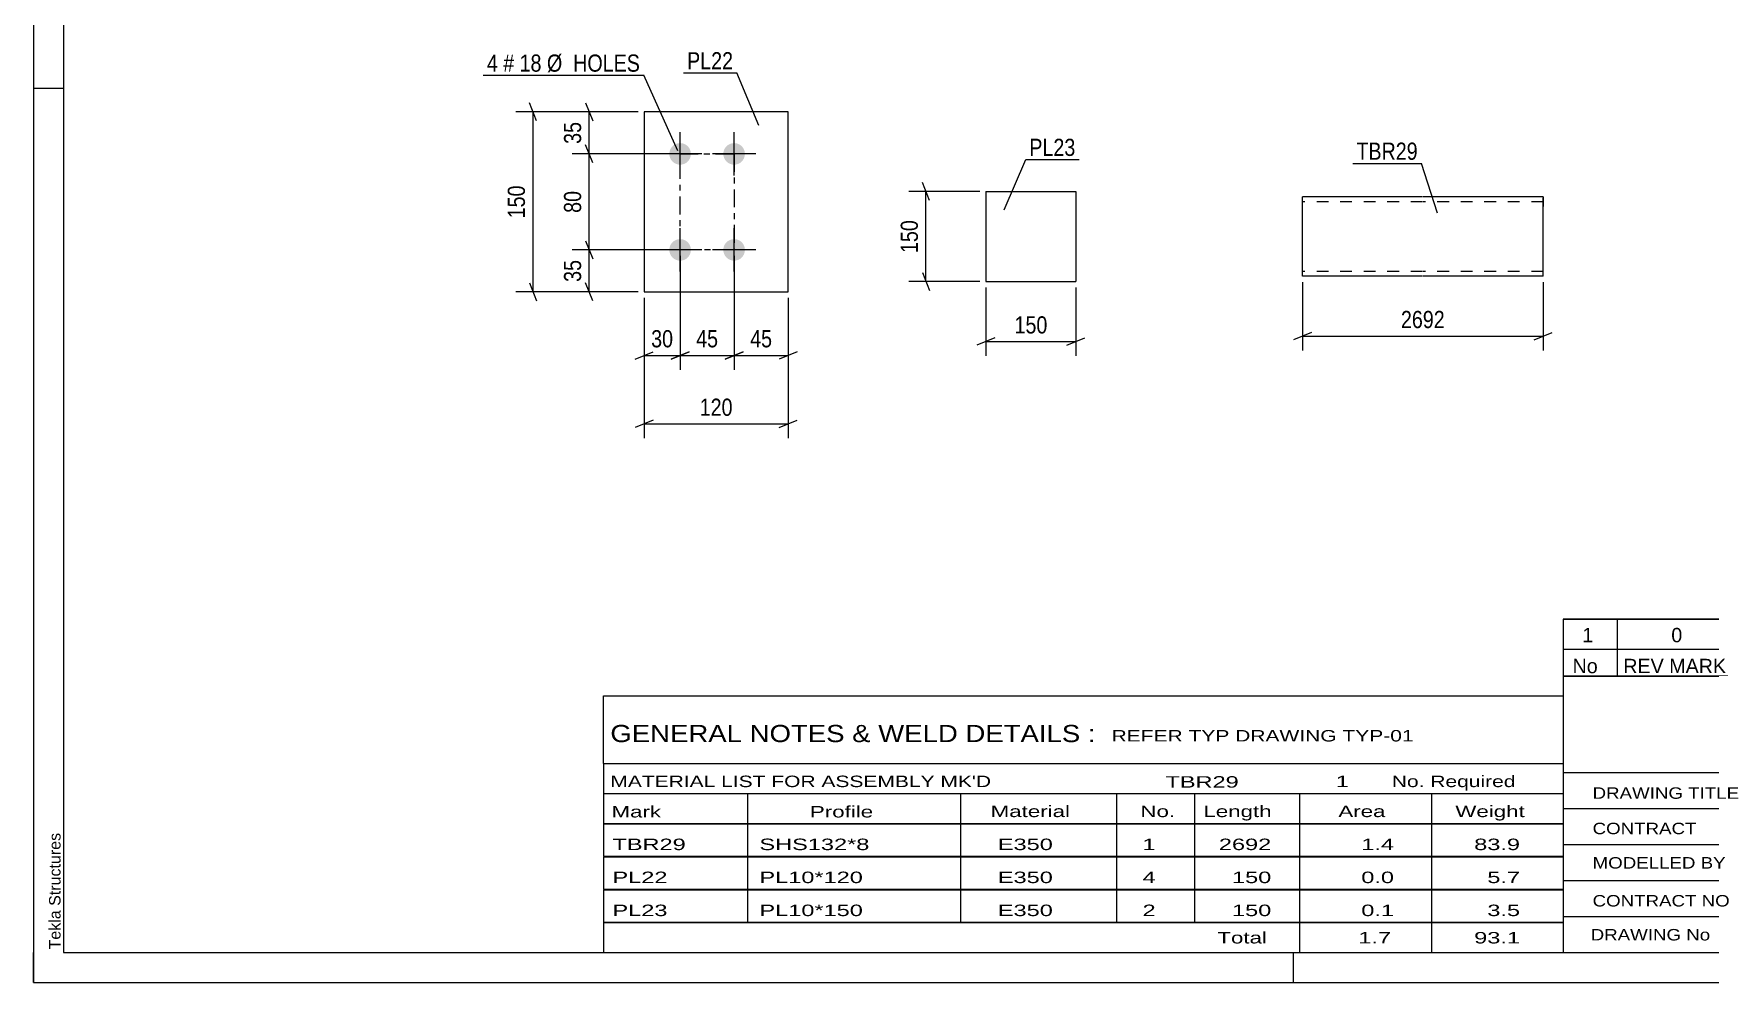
# Model space of a CAD drawing. Header units: millimetres. Extents: x 0 to 420, y 0 to 297.
# Drawn here: x 0 to 279.5, y 0 to 158.1 of the extents above; entities that cross this region are included whole.
import ezdxf

# ---------------------------------------------------------------- set-up
doc = ezdxf.new("R2010")
doc.units = ezdxf.units.MM
doc.linetypes.add('DXK_LINE_DOT2', pattern=[3.9198, 1.9599, -1.9599])
doc.linetypes.add('DXK_LINE_DOT3', pattern=[5.9187, 2.979, -0.9799, 0.9799, -0.9799])
doc.styles.add('Arial', font='arial.ttf', dxfattribs={"height": 0.2})
doc.styles.add('Arial Narrow', font='ARIALN.TTF', dxfattribs={"height": 0.2})

# ---------------------------------------------------------------- blocks, each defined once
blk = doc.blocks.new('Unknown-489683409-3886')
at = {"color": 7, "linetype": 'Continuous'}
for p, q in [((95, 47.75), (255, 47.75)), ((95, 36.5), (95, 47.75)), ((255, 47.75), (255, 36.5)), ((95, 36.5), (255, 36.5)), ((95, 36.5), (95, 31.5)), ((255, 36.5), (255, 31.5)), ((95, 31.5), (255, 31.5)), ((95, 31.5), (95, 26.5)), ((119, 31.5), (119, 26.5)), ((154.5, 31.5), (154.5, 26.5)), ((180.5, 31.5), (180.5, 26.5)), ((193.5, 31.5), (193.5, 26.5)), ((211, 31.5), (211, 26.5)), ((233, 31.5), (233, 26.5)), ((255, 31.5), (255, 26.5)), ((95, 26.5), (255, 26.5)), ((95, 26.45), (95, 21.05)), ((95, 26.45), (255, 26.45)), ((119, 26.5), (119, 21)), ((154.5, 26.5), (154.5, 21)), ((180.5, 26.5), (180.5, 21)), ((193.5, 26.5), (193.5, 21)), ((211, 26.5), (211, 21)), ((233, 26.5), (233, 21)), ((255, 26.45), (255, 21.05)), ((95, 21.05), (255, 21.05)), ((95, 20.95), (95, 15.55)), ((95, 20.95), (255, 20.95)), ((119, 21), (119, 15.5)), ((154.5, 21), (154.5, 15.5)), ((180.5, 21), (180.5, 15.5)), ((193.5, 21), (193.5, 15.5)), ((211, 21), (211, 15.5)), ((233, 21), (233, 15.5)), ((255, 20.95), (255, 15.55)), ((95, 15.55), (255, 15.55)), ((95, 15.45), (95, 10.05)), ((95, 15.45), (255, 15.45)), ((119, 15.5), (119, 10)), ((154.5, 15.5), (154.5, 10)), ((180.5, 15.5), (180.5, 10)), ((193.5, 15.5), (193.5, 10)), ((211, 15.5), (211, 10)), ((233, 15.5), (233, 10)), ((255, 15.45), (255, 10.05)), ((95, 10.05), (255, 10.05)), ((95, 10), (255, 10)), ((95, 10), (95, 5)), ((211, 10), (211, 5)), ((233, 10), (233, 5)), ((255, 10), (255, 5)), ((95, 5), (255, 5))]:
    blk.add_line(p, q, dxfattribs=at)
at = {"color": 7, "style": 'Arial Narrow'}
for s, height, width, p in [('GENERAL NOTES & WELD DETAILS :', 2.8633, 1.4, (96.15, 40.06)), ('REFER TYP DRAWING TYP-01', 1.9089, 1.6, (179.7, 40.16)), ("MATERIAL LIST FOR ASSEMBLY MK'D", 1.9089, 1.6, (96.15, 32.56)), ('TBR29', 1.909, 1.794707, (188.68, 32.47)), ('1', 1.91, 1.794707, (217.08, 32.56)), ('No. Required', 1.9089, 1.6, (226.41, 32.56)), ('Mark', 1.909, 1.7, (96.34, 27.5)), ('Profile', 1.909, 1.7, (129.41, 27.5)), ('Material', 1.909, 1.7, (159.54, 27.56)), ('No.', 1.909, 1.7, (184.5, 27.56)), ('Length', 1.909, 1.7, (195, 27.56)), ('Area', 1.909, 1.7, (217.5, 27.56)), ('Weight', 1.909, 1.7, (237, 27.56))]:
    blk.add_text(s, height=height, dxfattribs=dict(at, width=width)).set_placement(p)
at = {"color": 7, "linetype": 'Continuous', "style": 'Arial Narrow'}
for s, height, width, p in [('TBR29', 1.909, 1.794707, (96.5, 22.06)), ('SHS132*8', 1.909, 1.794707, (121, 22.06)), ('E350', 1.909, 1.794707, (160.74, 22.06)), ('1', 1.91, 1.794707, (184.86, 22.06)), ('2692', 1.909, 1.794707, (197.58, 22.06)), ('1.4', 1.909, 1.794707, (221.32, 22.06)), ('83.9', 1.909, 1.794707, (240.14, 22.06)), ('PL22', 1.909, 1.794707, (96.5, 16.56)), ('PL10*120', 1.909, 1.794707, (121, 16.56)), ('E350', 1.909, 1.794707, (160.74, 16.56)), ('4', 1.91, 1.794707, (184.86, 16.56)), ('150', 1.909, 1.794707, (199.77, 16.56)), ('0.0', 1.909, 1.794707, (221.32, 16.56)), ('5.7', 1.909, 1.794707, (242.33, 16.56)), ('PL23', 1.909, 1.794707, (96.5, 11.06)), ('PL10*150', 1.909, 1.794707, (121, 11.06)), ('E350', 1.909, 1.794707, (160.74, 11.06)), ('2', 1.91, 1.794707, (184.86, 11.06)), ('150', 1.909, 1.794707, (199.77, 11.06)), ('0.1', 1.909, 1.794707, (221.32, 11.06)), ('3.5', 1.909, 1.794707, (242.33, 11.06)), ('Total', 1.909, 1.7, (197.33, 6.5)), ('1.7', 1.909, 1.794707, (220.83, 6.5)), ('93.1', 1.909, 1.794707, (240.14, 6.5))]:
    blk.add_text(s, height=height, dxfattribs=dict(at, width=width)).set_placement(p)
blk = doc.blocks.new('Unknown-489683409-1163')
at = {"color": 5, "linetype": 'Continuous'}
for p, q in [((0, 297), (0, 0)), ((5, 292), (5, 5)), ((5, 149), (0, 149)), ((0, 0), (0, 5)), ((5, 5), (415, 5)), ((210, 0), (210, 5)), ((0, 0), (420, 0))]:
    blk.add_line(p, q, dxfattribs=at)
at = {"color": 174, "linetype": 'Continuous', "style": 'Arial'}
blk.add_text('Tekla Structures', height=1.9102, rotation=90, dxfattribs=at).set_placement((4.5, 5.5))
blk = doc.blocks.new('Unknown-489683409-3885')
at = {"color": 7, "linetype": 'Continuous'}
for p, q in [((255, 51.05), (255, 5)), ((255, 51.05), (415, 51.05)), ((415, 51), (415, 5)), ((255, 35), (415, 35)), ((295.14, 35), (295.14, 5)), ((255, 29), (415, 29)), ((397, 5.05), (397, 28.9)), ((255, 23), (415, 23)), ((339.14, 23), (339.14, 5)), ((255, 17), (415, 17)), ((255, 11), (397, 11)), ((255, 5), (415, 5))]:
    blk.add_line(p, q, dxfattribs=at)
at = {"color": 7, "style": 'Arial Narrow'}
for s, height, width, p in [('DRAWING TITLE', 1.9089, 1.425378, (259.88, 30.61)), ('T-BRACE', 1.909, 1.425378, (296.81, 30.59)), ('CONTRACT', 1.909, 1.425378, (259.88, 24.71)), ('TERMINAL BUILDING', 1.9089, 1.425378, (297.06, 25.07)), ('MODELLED BY', 1.9089, 1.425378, (259.88, 18.98)), ('GSK', 1.909, 1.425378, (296.88, 19.04)), ('ISSUED', 1.909, 1.425378, (339.94, 18.64)), ('19.05.2026', 1.909, 1.425378, (356.69, 18.52)), ('CONTRACT NO', 1.9089, 1.425378, (259.88, 12.66)), ('AN-C-1376', 1.909, 1.425378, (297.23, 12.78)), ('SCALE', 1.909, 1.425378, (339.94, 12.65)), ('A3', 6.204, 1.25, (399.14, 7.2)), ('DRAWING No', 1.909, 1.425378, (259.56, 7)), ('[TBR.29]', 1.909, 1.425378, (297.46, 6.99)), ('1', 3.34, 1.5, (376.91, 5.68)), ('REVISION No.', 1.9089, 1.425378, (339.94, 5.77))]:
    blk.add_text(s, height=height, dxfattribs=dict(at, width=width)).set_placement(p)
at = {"color": 7, "linetype": 'Continuous', "style": 'Arial Narrow'}
for s, height, width, p in [('PH #', 1.909, 1.43, (401.6, 25.15)), ('204', 2.1, 1.43, (402.37, 18.65)), ('NTS', 1.909, 1.425378, (356.7, 12.65))]:
    blk.add_text(s, height=height, dxfattribs=dict(at, width=width)).set_placement(p)
blk = doc.blocks.new('Unknown-489683409-3887')
at = {"color": 7, "linetype": 'Continuous'}
for p, q in [((255, 60.55), (415, 60.55)), ((415, 60.55), (255, 60.55)), ((255, 60.55), (255, 55.55)), ((264, 60.55), (264, 55.55)), ((288, 60.55), (288, 55.55)), ((385, 60.55), (385, 55.55)), ((415, 60.55), (415, 55.55)), ((255, 55.55), (415, 55.55)), ((255, 55.55), (255, 51.05)), ((255, 55.55), (415, 55.55)), ((264, 55.55), (264, 51.05)), ((288, 55.55), (288, 51.05)), ((385, 55.55), (385, 51.05)), ((415, 55.55), (415, 51.05)), ((415, 51.05), (255, 51.05))]:
    blk.add_line(p, q, dxfattribs=at)
at = {"color": 7, "linetype": 'Continuous', "style": 'Arial Narrow'}
for s, height, width, p in [('1', 2.39, 1.196471, (258.16, 56.7)), ('0', 2.39, 1.196471, (273, 56.7)), ('ISSUED FOR CONSTRUCTION', 2.3861, 1.196471, (290, 56.7)), ('19.05.2026', 2.386, 1.196471, (391, 56.7)), ('No', 2.386, 1.2, (256.54, 51.55)), ('REV MARK', 2.386, 1.2, (265, 51.55)), ('REVISION DESCRIPTION', 2.3861, 1.2, (290, 51.55)), ('REV. DATE', 2.386, 1.2, (390.28, 51.55))]:
    blk.add_text(s, height=height, dxfattribs=dict(at, width=width)).set_placement(p)
blk = doc.blocks.new('Part-489683409-2300 - 2292')
at = {"color": 2, "linetype": 'Continuous'}
for p, q in [((231.53, 130.91), (211.53, 130.91)), ((211.53, 117.71), (211.53, 130.91)), ((251.63, 130.91), (231.63, 130.91)), ((251.63, 130.91), (251.63, 129.31)), ((251.63, 117.71), (251.63, 129.31)), ((231.53, 117.71), (211.53, 117.71)), ((251.63, 117.71), (231.63, 117.71))]:
    blk.add_line(p, q, dxfattribs=at)
at = {"color": 7, "linetype": 'DXK_LINE_DOT2'}
for p, q in [((231.53, 130.11), (211.53, 130.11)), ((251.63, 130.11), (231.63, 130.11)), ((251.63, 129.31), (251.63, 130.79)), ((211.53, 118.51), (211.53, 118.58)), ((231.53, 118.51), (211.53, 118.51)), ((251.63, 118.51), (231.63, 118.51)), ((251.63, 118.51), (251.63, 118.58))]:
    blk.add_line(p, q, dxfattribs=at)
blk = doc.blocks.new('Bolt-489683409-2108 - 2046')
at = {"linetype": 'Continuous'}
for points in [[(107.78, 136.29, -1), (107.78, 139.89, -1)], [(116.78, 136.29, -1), (116.78, 139.89, -1)], [(107.78, 120.29, -1), (107.78, 123.89, -1)], [(116.78, 120.29, -1), (116.78, 123.89, -1)]]:
    blk.add_hatch(color=1, dxfattribs=at).paths.add_polyline_path(points)
at = {"color": 1, "linetype": 'Continuous'}
for p, q in [((107.78, 134.49), (107.78, 141.69)), ((116.78, 134.49), (116.78, 141.69)), ((111.38, 138.09), (104.18, 138.09)), ((120.38, 138.09), (113.18, 138.09)), ((107.78, 118.49), (107.78, 125.69)), ((116.78, 118.49), (116.78, 125.69)), ((111.38, 122.09), (104.18, 122.09)), ((120.38, 122.09), (113.18, 122.09))]:
    blk.add_line(p, q, dxfattribs=at)
blk = doc.blocks.new('Part-489683409-2113 - 2046')
at = {"color": 2, "linetype": 'Continuous'}
for p, q in [((125.78, 145.09), (101.78, 145.09)), ((101.78, 145.09), (101.78, 115.09)), ((125.78, 115.09), (125.78, 145.09)), ((101.78, 115.09), (125.78, 115.09))]:
    blk.add_line(p, q, dxfattribs=at)
blk = doc.blocks.new('Part-489683409-2273 - 2267')
at = {"color": 2, "linetype": 'Continuous'}
for p, q in [((158.76, 131.81), (173.76, 131.81)), ((158.76, 131.81), (158.76, 116.81)), ((173.76, 131.81), (173.76, 116.81)), ((158.76, 116.81), (173.76, 116.81))]:
    blk.add_line(p, q, dxfattribs=at)
blk = doc.blocks.new('Rectangle-489683409-2253 - 2046')
at = {"color": 1, "linetype": 'DXK_LINE_DOT3'}
blk.add_lwpolyline([(107.78, 138.09), (116.78, 138.09), (116.78, 122.09), (107.78, 122.09), (107.78, 138.09)], close=True, dxfattribs=at)
blk = doc.blocks.new('StraightDimension-489683409-2304 - 2292')
at = {"color": 7, "linetype": 'Continuous'}
for p, q in [((211.53, 116.71), (211.53, 105.31)), ((251.63, 116.71), (251.63, 105.31)), ((213.03, 108.31), (210.03, 107.11)), ((211.53, 107.71), (251.63, 107.71)), ((250.13, 107.11), (253.13, 108.31))]:
    blk.add_line(p, q, dxfattribs=at)
at = {"color": 0}
blk.add_wipeout([(235.84, 108.46), (235.84, 112.66), (227.33, 112.66), (227.33, 108.46)], dxfattribs=at)
at = {"color": 3, "style": 'Arial Narrow'}
blk.add_text('2692', height=2.863, dxfattribs=at).set_placement((227.93, 109.06))
blk = doc.blocks.new('StraightDimension-489683409-2155 - 2046')
at = {"color": 7, "linetype": 'Continuous'}
for p, q in [((92.03, 146.59), (93.23, 143.59)), ((100.78, 145.09), (89.78, 145.09)), ((92.63, 138.09), (92.63, 145.09)), ((106.78, 138.09), (89.78, 138.09)), ((93.23, 136.59), (92.03, 139.59))]:
    blk.add_line(p, q, dxfattribs=at)
at = {"color": 0}
blk.add_wipeout([(91.88, 144.02), (87.68, 144.02), (87.68, 139.16), (91.88, 139.16)], dxfattribs=at)
at = {"color": 3, "style": 'Arial Narrow'}
blk.add_text('35', height=2.863, rotation=90.0002, dxfattribs=at).set_placement((91.28, 139.76))
blk = doc.blocks.new('StraightDimension-489683409-2115 - 2046')
at = {"color": 7, "linetype": 'Continuous'}
for p, q in [((101.78, 114.09), (101.78, 90.69)), ((125.78, 114.09), (125.78, 90.69)), ((103.28, 93.69), (100.28, 92.49)), ((101.78, 93.09), (125.78, 93.09)), ((124.28, 92.49), (127.28, 93.69))]:
    blk.add_line(p, q, dxfattribs=at)
at = {"color": 0}
blk.add_wipeout([(117.12, 93.84), (117.12, 98.04), (110.44, 98.04), (110.44, 93.84)], dxfattribs=at)
at = {"color": 3, "style": 'Arial Narrow'}
blk.add_text('120', height=2.863, dxfattribs=at).set_placement((111.04, 94.44))
blk = doc.blocks.new('StraightDimension-489683409-2138 - 2046')
at = {"color": 7, "linetype": 'Continuous'}
for p, q in [((92.03, 123.59), (93.23, 120.59)), ((106.78, 122.09), (89.78, 122.09)), ((92.63, 115.09), (92.63, 122.09)), ((100.78, 115.09), (89.78, 115.09)), ((93.23, 113.59), (92.03, 116.59))]:
    blk.add_line(p, q, dxfattribs=at)
at = {"color": 0}
blk.add_wipeout([(91.88, 121.02), (87.68, 121.02), (87.68, 116.16), (91.88, 116.16)], dxfattribs=at)
at = {"color": 3, "style": 'Arial Narrow'}
blk.add_text('35', height=2.863, rotation=90.0002, dxfattribs=at).set_placement((91.28, 116.76))
blk = doc.blocks.new('StraightDimension-489683409-2171 - 2046')
at = {"color": 7, "linetype": 'Continuous'}
for p, q in [((106.78, 138.09), (89.78, 138.09)), ((93.23, 136.59), (92.03, 139.59)), ((92.63, 122.09), (92.63, 138.09)), ((92.03, 123.59), (93.23, 120.59)), ((106.78, 122.09), (89.78, 122.09))]:
    blk.add_line(p, q, dxfattribs=at)
at = {"color": 0}
blk.add_wipeout([(91.88, 132.52), (87.68, 132.52), (87.68, 127.66), (91.88, 127.66)], dxfattribs=at)
at = {"color": 3, "style": 'Arial Narrow'}
blk.add_text('80', height=2.863, rotation=90.0002, dxfattribs=at).set_placement((91.28, 128.26))
blk = doc.blocks.new('StraightDimension-489683409-2185 - 2046')
at = {"color": 7, "linetype": 'Continuous'}
for p, q in [((83.86, 143.59), (82.66, 146.59)), ((100.78, 145.09), (80.41, 145.09)), ((83.26, 115.09), (83.26, 145.09)), ((100.78, 115.09), (80.41, 115.09)), ((82.66, 116.59), (83.86, 113.59))]:
    blk.add_line(p, q, dxfattribs=at)
at = {"color": 0}
blk.add_wipeout([(82.51, 133.43), (78.31, 133.43), (78.31, 126.75), (82.51, 126.75)], dxfattribs=at)
at = {"color": 3, "style": 'Arial Narrow'}
blk.add_text('150', height=2.863, rotation=90.0002, dxfattribs=at).set_placement((81.91, 127.35))
blk = doc.blocks.new('StraightDimension-489683409-2205 - 2046')
at = {"color": 7, "linetype": 'Continuous'}
for p, q in [((107.78, 121.09), (107.78, 102.1)), ((101.78, 114.09), (101.78, 102.1)), ((100.28, 103.9), (103.28, 105.1)), ((101.78, 104.5), (107.78, 104.5)), ((109.28, 105.1), (106.28, 103.9))]:
    blk.add_line(p, q, dxfattribs=at)
at = {"color": 0}
blk.add_wipeout([(107.21, 105.25), (107.21, 109.45), (102.35, 109.45), (102.35, 105.25)], dxfattribs=at)
at = {"color": 3, "style": 'Arial Narrow'}
blk.add_text('30', height=2.863, dxfattribs=at).set_placement((102.95, 105.85))
blk = doc.blocks.new('StraightDimension-489683409-2221 - 2046')
at = {"color": 7, "linetype": 'Continuous'}
for p, q in [((116.78, 121.09), (116.78, 102.1)), ((125.78, 114.09), (125.78, 102.1)), ((115.28, 103.9), (118.28, 105.1)), ((116.78, 104.5), (125.78, 104.5)), ((127.28, 105.1), (124.28, 103.9))]:
    blk.add_line(p, q, dxfattribs=at)
at = {"color": 0}
blk.add_wipeout([(123.71, 105.25), (123.71, 109.45), (118.85, 109.45), (118.85, 105.25)], dxfattribs=at)
at = {"color": 3, "style": 'Arial Narrow'}
blk.add_text('45', height=2.863, dxfattribs=at).set_placement((119.45, 105.85))
blk = doc.blocks.new('StraightDimension-489683409-2240 - 2046')
at = {"color": 7, "linetype": 'Continuous'}
for p, q in [((107.78, 121.09), (107.78, 102.1)), ((116.78, 121.09), (116.78, 102.1)), ((106.28, 103.9), (109.28, 105.1)), ((107.78, 104.5), (116.78, 104.5)), ((118.28, 105.1), (115.28, 103.9))]:
    blk.add_line(p, q, dxfattribs=at)
at = {"color": 0}
blk.add_wipeout([(114.71, 105.25), (114.71, 109.45), (109.85, 109.45), (109.85, 105.25)], dxfattribs=at)
at = {"color": 3, "style": 'Arial Narrow'}
blk.add_text('45', height=2.863, dxfattribs=at).set_placement((110.45, 105.85))
blk = doc.blocks.new('StraightDimension-489683409-2275 - 2267')
at = {"color": 7, "linetype": 'Continuous'}
for p, q in [((157.76, 131.81), (145.91, 131.81)), ((149.36, 130.31), (148.16, 133.31)), ((148.76, 116.81), (148.76, 131.81)), ((148.16, 118.31), (149.36, 115.31)), ((157.76, 116.81), (145.91, 116.81))]:
    blk.add_line(p, q, dxfattribs=at)
at = {"color": 0}
blk.add_wipeout([(148.01, 127.66), (143.81, 127.66), (143.81, 120.97), (148.01, 120.97)], dxfattribs=at)
at = {"color": 3, "style": 'Arial Narrow'}
blk.add_text('150', height=2.863, rotation=90.0002, dxfattribs=at).set_placement((147.41, 121.57))
blk = doc.blocks.new('StraightDimension-489683409-2284 - 2267')
at = {"color": 7, "linetype": 'Continuous'}
for p, q in [((158.76, 115.81), (158.76, 104.41)), ((173.76, 115.81), (173.76, 104.41)), ((160.26, 107.41), (157.26, 106.21)), ((158.76, 106.81), (173.76, 106.81)), ((172.26, 106.21), (175.26, 107.41))]:
    blk.add_line(p, q, dxfattribs=at)
at = {"color": 0}
blk.add_wipeout([(169.6, 107.56), (169.6, 111.76), (162.92, 111.76), (162.92, 107.56)], dxfattribs=at)
at = {"color": 3, "style": 'Arial Narrow'}
blk.add_text('150', height=2.863, dxfattribs=at).set_placement((163.52, 108.16))
blk = doc.blocks.new('Mark-489683409-2296 - 2292')
at = {"color": 0}
blk.add_wipeout([(230.74, 137.11), (230.74, 140.11), (220.51, 140.11), (220.51, 137.11)], dxfattribs=at)
blk.add_wipeout([(230.74, 137.11), (230.74, 140.11), (220.51, 140.11), (220.51, 137.11)], dxfattribs=at)
at = {"color": 30, "linetype": 'Continuous'}
for p in [(219.91, 136.51), (234.04, 128.2)]:
    blk.add_line(p, (231.34, 136.51), dxfattribs=at)
at = {"color": 3, "style": 'Arial Narrow'}
blk.add_text('TBR29', height=2.863, dxfattribs=at).set_placement((220.51, 137.11))
blk = doc.blocks.new('Mark-489683409-2109 - 2046')
at = {"color": 0}
blk.add_wipeout([(116.62, 152.18), (116.62, 155.18), (108.94, 155.18), (108.94, 152.18)], dxfattribs=at)
blk.add_wipeout([(116.62, 152.18), (116.62, 155.18), (108.94, 155.18), (108.94, 152.18)], dxfattribs=at)
at = {"color": 30, "linetype": 'Continuous'}
for p in [(108.34, 151.58), (120.88, 142.82)]:
    blk.add_line(p, (117.22, 151.58), dxfattribs=at)
at = {"color": 3, "style": 'Arial Narrow'}
blk.add_text('PL22', height=2.863, dxfattribs=at).set_placement((108.94, 152.18))
blk = doc.blocks.new('Mark-489683409-2104 - 2046')
at = {"color": 0}
blk.add_wipeout([(77.4, 151.79), (77.4, 154.79), (75.57, 154.79), (75.57, 151.79)], dxfattribs=at)
blk.add_wipeout([(77.4, 151.79), (77.4, 154.79), (75.57, 154.79), (75.57, 151.79)], dxfattribs=at)
blk.add_wipeout([(80.12, 151.79), (80.12, 154.79), (78.3, 154.79), (78.3, 151.79)], dxfattribs=at)
blk.add_wipeout([(80.12, 151.79), (80.12, 154.79), (78.3, 154.79), (78.3, 151.79)], dxfattribs=at)
at = {"color": 3, "style": 'Arial Narrow'}
blk.add_text('4', height=2.86, dxfattribs=at).set_placement((75.57, 151.79))
at = {"color": 0}
blk.add_wipeout([(84.68, 151.79), (84.68, 154.79), (81.02, 154.79), (81.02, 151.79)], dxfattribs=at)
blk.add_wipeout([(84.68, 151.79), (84.68, 154.79), (81.02, 154.79), (81.02, 151.79)], dxfattribs=at)
at = {"color": 3, "style": 'Arial Narrow'}
blk.add_text('#', height=2.86, dxfattribs=at).set_placement((78.3, 151.79))
at = {"color": 0}
blk.add_wipeout([(101.11, 151.79), (101.11, 154.79), (85.58, 154.79), (85.58, 151.79)], dxfattribs=at)
blk.add_wipeout([(101.11, 151.79), (101.11, 154.79), (85.58, 154.79), (85.58, 151.79)], dxfattribs=at)
at = {"color": 7, "linetype": 'Continuous'}
for p in [(74.97, 151.19), (107.38, 138.61)]:
    blk.add_line(p, (101.71, 151.19), dxfattribs=at)
at = {"color": 3, "style": 'Arial Narrow'}
for s, p in [('18', (81.02, 151.79)), ('Ø  HOLES', (85.58, 151.79))]:
    blk.add_text(s, height=2.863, dxfattribs=at).set_placement(p)
blk = doc.blocks.new('Mark-489683409-2269 - 2267')
at = {"color": 0}
blk.add_wipeout([(173.67, 137.75), (173.67, 140.75), (165.99, 140.75), (165.99, 137.75)], dxfattribs=at)
blk.add_wipeout([(173.67, 137.75), (173.67, 140.75), (165.99, 140.75), (165.99, 137.75)], dxfattribs=at)
at = {"color": 30, "linetype": 'Continuous'}
for p, q in [((161.79, 128.79), (165.39, 137.15)), ((165.39, 137.15), (174.27, 137.15))]:
    blk.add_line(p, q, dxfattribs=at)
at = {"color": 3, "style": 'Arial Narrow'}
blk.add_text('PL23', height=2.863, dxfattribs=at).set_placement((165.99, 137.75))

msp = doc.modelspace()

# ---------------------------------------------------------------- block references
for name in ['Unknown-489683409-1163', 'Part-489683409-2113 - 2046', 'Bolt-489683409-2108 - 2046', 'Rectangle-489683409-2253 - 2046', 'Part-489683409-2273 - 2267', 'Part-489683409-2300 - 2292', 'Unknown-489683409-3887', 'Unknown-489683409-3885', 'Unknown-489683409-3886']:
    msp.add_blockref(name, (0, 0))

# ---------------------------------------------------------------- next in the draw order: block references
for name in ['Mark-489683409-2109 - 2046', 'StraightDimension-489683409-2155 - 2046', 'Mark-489683409-2269 - 2267', 'Mark-489683409-2296 - 2292', 'StraightDimension-489683409-2275 - 2267', 'StraightDimension-489683409-2304 - 2292', 'StraightDimension-489683409-2115 - 2046']:
    msp.add_blockref(name, (0, 0))

# ---------------------------------------------------------------- next in the draw order: block references
for name in ['StraightDimension-489683409-2138 - 2046', 'StraightDimension-489683409-2221 - 2046', 'StraightDimension-489683409-2284 - 2267']:
    msp.add_blockref(name, (0, 0))

# ---------------------------------------------------------------- next in the draw order: block references
msp.add_blockref('StraightDimension-489683409-2171 - 2046', (0, 0))

# ---------------------------------------------------------------- next in the draw order: block references
msp.add_blockref('StraightDimension-489683409-2185 - 2046', (0, 0))

# ---------------------------------------------------------------- next in the draw order: block references
for name in ['Mark-489683409-2104 - 2046', 'StraightDimension-489683409-2205 - 2046']:
    msp.add_blockref(name, (0, 0))

# ---------------------------------------------------------------- next in the draw order: block references
msp.add_blockref('StraightDimension-489683409-2240 - 2046', (0, 0))

doc.saveas('drawing.dxf')
